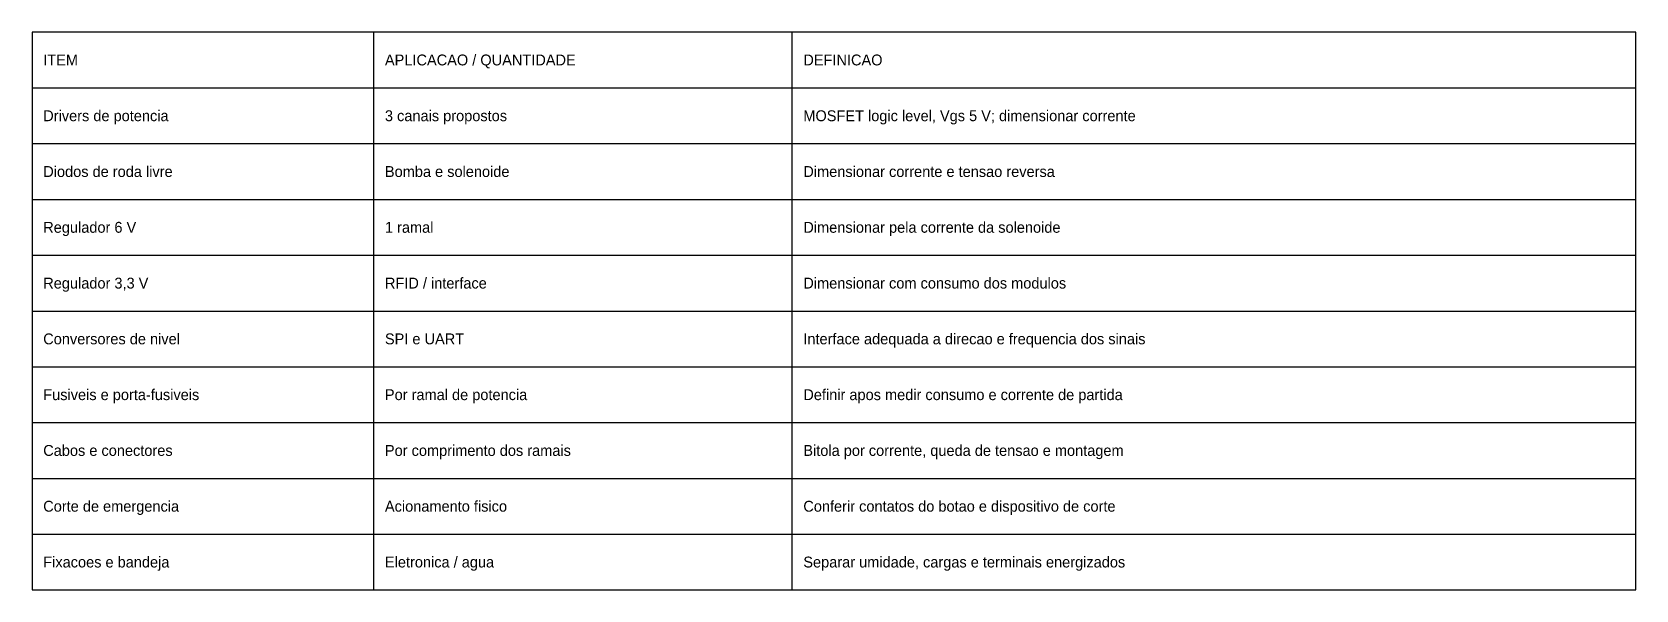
# Model space of a CAD drawing. Header units: millimetres. Extents: x 0 to 1150, y 0 to 400.
import ezdxf
from ezdxf.enums import TextEntityAlignment as Align

# ---------------------------------------------------------------- set-up
doc = ezdxf.new("R2010")
doc.units = ezdxf.units.MM
for name, color, linetype in [('COTAS', 8, 'Continuous'), ('DESENHO', 7, 'Continuous'), ('TEXTO', 8, 'Continuous')]:
    doc.layers.add(name, color=color, linetype=linetype)

msp = doc.modelspace()

# ---------------------------------------------------------------- linework, layer by layer
at = {"layer": 'COTAS'}
for p, q in [((245, 0), (245, 400)), ((545, 0), (545, 400)), ((0, 360), (1150, 360)), ((0, 320), (1150, 320)), ((0, 280), (1150, 280)), ((0, 240), (1150, 240)), ((0, 200), (1150, 200)), ((0, 160), (1150, 160)), ((0, 120), (1150, 120)), ((0, 80), (1150, 80)), ((0, 40), (1150, 40))]:
    msp.add_line(p, q, dxfattribs=at)
at = {"layer": 'DESENHO'}
msp.add_lwpolyline([(0, 0), (1150, 0), (1150, 400), (0, 400)], close=True, dxfattribs=at)

# ---------------------------------------------------------------- texts
at = {"layer": 'TEXTO'}
for s, height, p in [('ITEM', 7.8, (8, 380)), ('APLICACAO / QUANTIDADE', 7.802, (253, 380)), ('DEFINICAO', 7.8, (553, 380)), ('Drivers de potencia', 7.802, (8, 340)), ('3 canais propostos', 7.802, (253, 340)), ('MOSFET logic level, Vgs 5 V; dimensionar corrente', 7.802, (553, 340)), ('Diodos de roda livre', 7.802, (8, 300)), ('Bomba e solenoide', 7.802, (253, 300)), ('Dimensionar corrente e tensao reversa', 7.802, (553, 300)), ('Regulador 6 V', 7.802, (8, 260)), ('1 ramal', 7.8, (253, 260)), ('Dimensionar pela corrente da solenoide', 7.802, (553, 260)), ('Regulador 3,3 V', 7.802, (8, 220)), ('RFID / interface', 7.802, (253, 220)), ('Dimensionar com consumo dos modulos', 7.802, (553, 220)), ('Conversores de nivel', 7.802, (8, 180)), ('SPI e UART', 7.8, (253, 180)), ('Interface adequada a direcao e frequencia dos sinais', 7.802, (553, 180)), ('Fusiveis e porta-fusiveis', 7.802, (8, 140)), ('Por ramal de potencia', 7.802, (253, 140)), ('Definir apos medir consumo e corrente de partida', 7.802, (553, 140)), ('Cabos e conectores', 7.802, (8, 100)), ('Por comprimento dos ramais', 7.802, (253, 100)), ('Bitola por corrente, queda de tensao e montagem', 7.802, (553, 100)), ('Corte de emergencia', 7.802, (8, 60)), ('Acionamento fisico', 7.802, (253, 60)), ('Conferir contatos do botao e dispositivo de corte', 7.802, (553, 60)), ('Fixacoes e bandeja', 7.802, (8, 20)), ('Eletronica / agua', 7.802, (253, 20)), ('Separar umidade, cargas e terminais energizados', 7.802, (553, 20))]:
    msp.add_text(s, height=height, dxfattribs=at).set_placement(p, align=Align.MIDDLE_LEFT)

doc.saveas('drawing.dxf')
